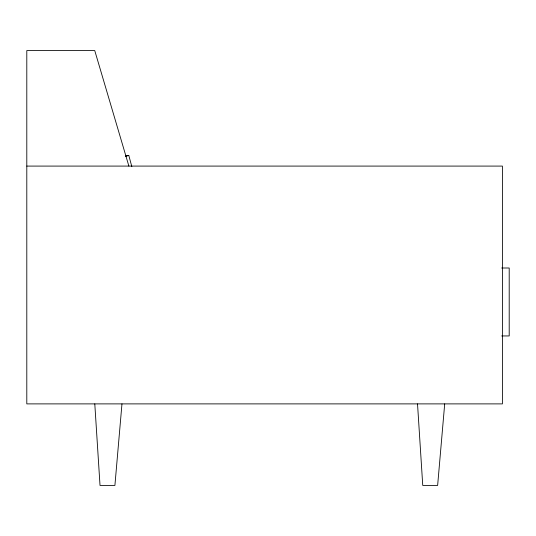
<?xml version="1.0" encoding="UTF-8"?>
<svg xmlns="http://www.w3.org/2000/svg" width="536" height="536" viewBox="0 0 536 536"><rect width="100%" height="100%" fill="white"/><g stroke="black" fill="none" stroke-linecap="round" stroke-linejoin="round"><path stroke-width="0.8" d="M121.967 403.889L114.905 485.422L100.018 485.422L94.792 403.889M444.699 403.889L437.637 485.422L422.75 485.422L417.524 403.889M128.761 155.36L125.484 156.251L128.767 155.366L131.836 166.649M26.8 166.086L502.406 166.086L502.406 403.889L26.8 403.889L26.8 50.578L94.745 50.578L128.875 166.073M501.669 268L509.2 268L509.2 335.945L501.669 335.945"/></g></svg>
